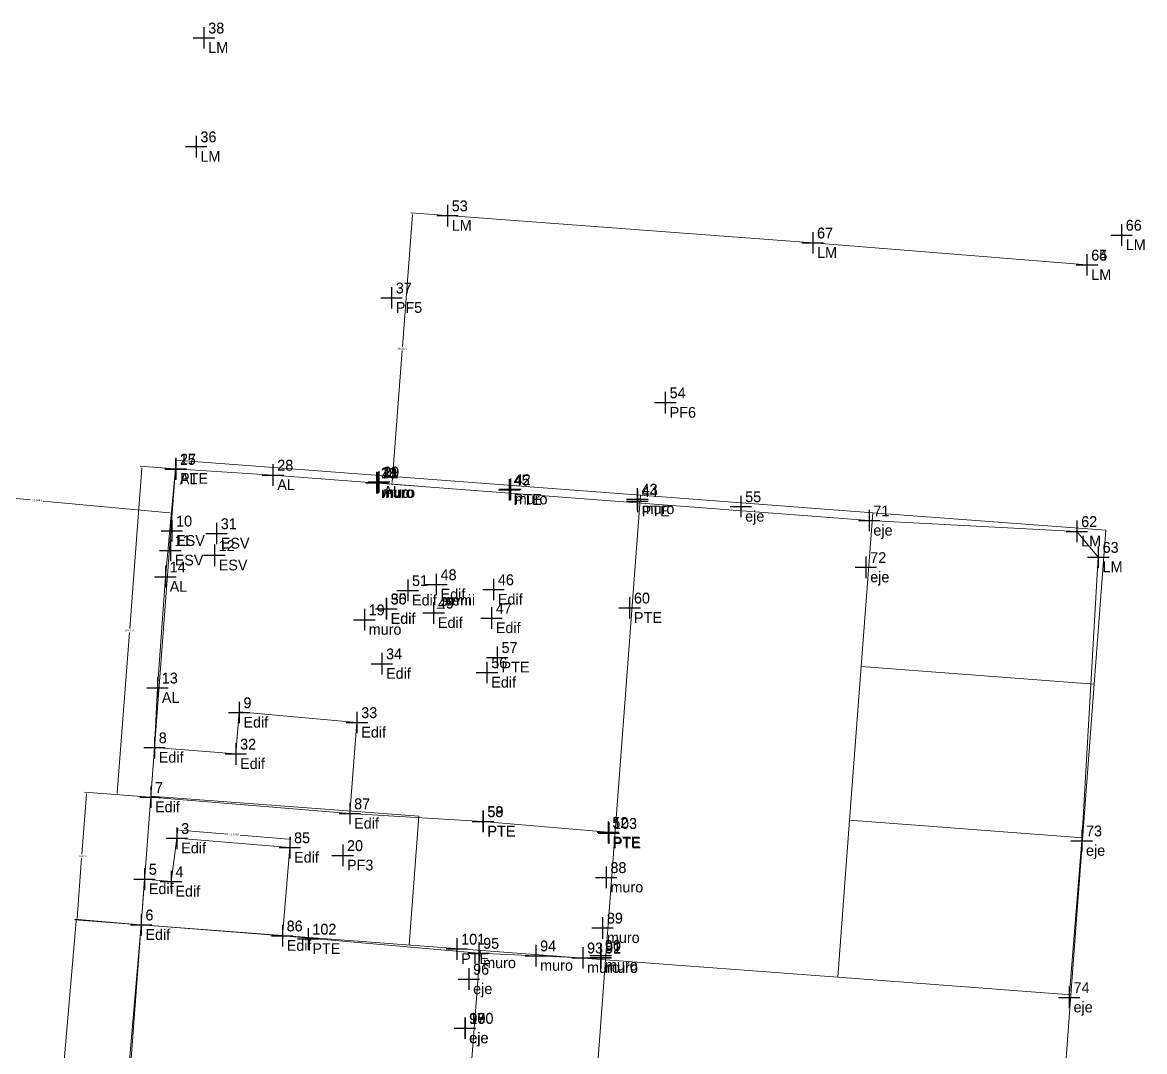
# Model space of a CAD drawing. Header units: metres. Extents: x 929 to 1239, y 917 to 1081.
# Drawn here: x 1004.7 to 1109.1, y 985.8 to 1081.4 of the extents above; entities that cross this region are included whole.
import ezdxf

# ---------------------------------------------------------------- set-up
doc = ezdxf.new("R2010")
doc.units = ezdxf.units.M
doc.layers.get('0').update_dxf_attribs({"linetype": 'CONTINUOUS'})
doc.layers.get('Defpoints').update_dxf_attribs({"linetype": 'CONTINUOUS'})
for name, color, linetype in [('AL', 7, 'CONTINUOUS'), ('Edif', 7, 'CONTINUOUS'), ('eje', 7, 'CONTINUOUS'), ('ESV', 7, 'CONTINUOUS'), ('Linea', 3, 'CONTINUOUS'), ('LM', 7, 'CONTINUOUS'), ('mtro', 7, 'CONTINUOUS'), ('muro', 7, 'CONTINUOUS'), ('Parcelas', 2, 'CONTINUOUS'), ('PF3', 7, 'CONTINUOUS'), ('PF5', 7, 'CONTINUOUS'), ('PF6', 7, 'CONTINUOUS'), ('Point_Codes', 7, 'CONTINUOUS'), ('Point_Names', 7, 'CONTINUOUS'), ('PTE', 7, 'CONTINUOUS')]:
    doc.layers.add(name, color=color, linetype=linetype)
doc.styles.add('MONOTEXT', font='txt')
doc.dimstyles.get("Standard").update_dxf_attribs({"dimtxt": 0.18, "dimasz": 0.18, "dimexe": 0.18, "dimexo": 0.0625, "dimgap": 0.09, "dimtad": 0, "dimtih": 1, "dimtoh": 1, "dimdec": 4, "dimzin": 0, "dimdsep": 46, "dimtxsty": 'Standard', "dimcen": 0.09, "dimadec": 0, "dimazin": 0, "dimtfac": 1, "dimtdec": 4, "dimtofl": 0, "dimtmove": 0, "dimatfit": 3, "dimfxl": 1, "dimtolj": 1, "dimtzin": 0, "dimarcsym": 0})

# ---------------------------------------------------------------- blocks, each defined once
blk = doc.blocks.new('CROSS', base_point=(100, 100))
at = {"color": 0}
for p, q in [((100, 200), (100, 0)), ((0, 100), (200, 100))]:
    blk.add_line(p, q, dxfattribs=at)
at = {"flags": 1}
for tag in ['NAME', 'FEATURE_CODE']:
    blk.add_attdef(tag, (0, 0), '', height=1, dxfattribs=at)
blk = doc.blocks.new('A$C94be1c88')
at = {"layer": 'Parcelas', "lineweight": 0}
for p, q in [((0, 86.6), (0, 43.3)), ((43.3, 86.6), (0, 86.6)), ((43.3, 43.3), (43.3, 86.6)), ((43.3, 86.6), (64.95, 86.6)), ((64.95, 86.6), (64.95, 72.27)), ((64.95, 86.6), (86.68, 86.6)), ((86.68, 86.6), (86.68, 72.27)), ((86.68, 72.27), (64.95, 72.27)), ((64.95, 72.27), (64.95, 57.94)), ((86.68, 72.27), (86.68, 43.3)), ((64.95, 57.94), (86.68, 57.94)), ((64.95, 43.3), (64.95, 57.94)), ((0, 55.3), (25, 55.3)), ((25, 43.3), (25, 55.3)), ((0, 43.3), (43.3, 43.3)), ((0, 43.3), (0, 30)), ((31.6, 30), (31.6, 43.3)), ((43.3, 43.3), (43.3, 0)), ((43.3, 43.3), (64.95, 43.3)), ((64.95, 43.3), (86.68, 43.3)), ((86.68, 43.3), (86.68, 31.3)), ((86.68, 31.3), (43.3, 31.3)), ((0, 30), (31.6, 30)), ((0, 30), (0, 0)), ((31.6, 30), (31.6, 0)), ((31.6, 0), (0, 0)), ((31.6, 0), (43.3, 0))]:
    blk.add_line(p, q, dxfattribs=at)
blk = doc.blocks.new('*D9')
at = {"layer": 'Defpoints', "color": 0, "lineweight": 0, "transparency": 16777216}
for p in [(1010.69, 1009.88), (1016.66, 1009.43), (1015.77, 997.58)]:
    blk.add_point(p, dxfattribs=at)
at = {"layer": 'Parcelas', "color": 0, "lineweight": 0, "transparency": 16777216}
for p, q in [((1016.6, 1009.44), (1010.52, 1009.9)), ((1010.68, 1009.7), (1010.26, 1004.14)), ((1009.82, 998.21), (1010.23, 1003.78)), ((1015.71, 997.59), (1009.62, 998.05))]:
    blk.add_line(p, q, dxfattribs=at)
for points in [[(1010.65, 1009.71), (1010.71, 1009.7), (1010.69, 1009.88)], [(1009.79, 998.21), (1009.85, 998.21), (1009.8, 998.03)]]:
    blk.add_solid(points, dxfattribs=at)
at = {"layer": 'Parcelas', "color": 0, "lineweight": 0, "transparency": 16777216, "insert": (1010.25, 1003.96), "char_height": 0.18, "attachment_point": 5, "style": 'MONOTEXT'}
blk.add_mtext('\\A1;11.8849', dxfattribs=at)
blk = doc.blocks.new('*D10')
at = {"layer": 'Defpoints', "color": 0, "lineweight": 0, "transparency": 16777216}
for p in [(1019.1, 1005.62), (1019.16, 1006.39), (1029.59, 1004.76)]:
    blk.add_point(p, dxfattribs=at)
at = {"layer": 'Linea', "color": 0, "lineweight": 0, "transparency": 16777216}
for p, q in [((1019.1, 1005.69), (1019.18, 1006.57)), ((1019.34, 1006.37), (1023.82, 1006)), ((1029.48, 1005.54), (1024.99, 1005.91)), ((1029.6, 1004.82), (1029.67, 1005.7))]:
    blk.add_line(p, q, dxfattribs=at)
for points in [[(1019.34, 1006.4), (1019.34, 1006.34), (1019.16, 1006.39)], [(1029.48, 1005.57), (1029.47, 1005.51), (1029.66, 1005.52)]]:
    blk.add_solid(points, dxfattribs=at)
at = {"layer": 'Linea', "color": 0, "lineweight": 0, "transparency": 16777216, "insert": (1024.41, 1005.95), "char_height": 0.18, "attachment_point": 5, "style": 'MONOTEXT'}
blk.add_mtext('\\A1;10.5295', dxfattribs=at)
blk = doc.blocks.new('*D11')
at = {"layer": 'Defpoints', "color": 0, "lineweight": 0, "transparency": 16777216}
for p in [(1015.85, 1040.2), (1018.96, 1039.96), (1016.66, 1009.43)]:
    blk.add_point(p, dxfattribs=at)
at = {"layer": 'Linea', "color": 0, "lineweight": 0, "transparency": 16777216}
for p, q in [((1018.9, 1039.97), (1015.67, 1040.21)), ((1015.83, 1040.02), (1014.71, 1025.11)), ((1013.56, 1009.85), (1014.68, 1024.75)), ((1016.6, 1009.44), (1013.37, 1009.68))]:
    blk.add_line(p, q, dxfattribs=at)
for points in [[(1015.8, 1040.02), (1015.86, 1040.02), (1015.85, 1040.2)], [(1013.53, 1009.85), (1013.59, 1009.85), (1013.55, 1009.67)]]:
    blk.add_solid(points, dxfattribs=at)
at = {"layer": 'Linea', "color": 0, "lineweight": 0, "transparency": 16777216, "insert": (1014.7, 1024.93), "char_height": 0.18, "attachment_point": 5, "style": 'MONOTEXT'}
blk.add_mtext('\\A1;30.6174', dxfattribs=at)
blk = doc.blocks.new('*D12')
at = {"layer": 'Defpoints', "color": 0, "lineweight": 0, "transparency": 16777216}
for p in [(1009.75, 998.1), (1015.77, 997.58), (1012.1, 954.88)]:
    blk.add_point(p, dxfattribs=at)
at = {"layer": 'Linea', "color": 0, "lineweight": 0, "transparency": 16777216}
for p, q in [((1009.74, 997.92), (1007.93, 976.93)), ((1015.71, 997.59), (1009.57, 998.12)), ((1006.1, 955.58), (1007.9, 976.57)), ((1012.04, 954.89), (1005.9, 955.42))]:
    blk.add_line(p, q, dxfattribs=at)
for points in [[(1009.71, 997.92), (1009.77, 997.92), (1009.75, 998.1)], [(1006.07, 955.58), (1006.13, 955.58), (1006.08, 955.4)]]:
    blk.add_solid(points, dxfattribs=at)
at = {"layer": 'Linea', "color": 0, "lineweight": 0, "transparency": 16777216, "insert": (1007.92, 976.75), "char_height": 0.18, "attachment_point": 5, "style": 'MONOTEXT'}
blk.add_mtext('\\A1;42.8564', dxfattribs=at)
blk = doc.blocks.new('*D13')
at = {"layer": 'Defpoints', "color": 0, "lineweight": 0, "transparency": 16777216}
for p in [(993.48, 1036.91), (1018.58, 1035.85), (1018.46, 1034.59)]:
    blk.add_point(p, dxfattribs=at)
at = {"layer": 'Linea', "color": 0, "lineweight": 0, "transparency": 16777216}
for p, q in [((993.48, 1036.98), (993.61, 1038.36)), ((993.77, 1038.17), (1005.5, 1037.07)), ((1018.4, 1035.87), (1006.67, 1036.96)), ((1018.47, 1034.65), (1018.6, 1036.03))]:
    blk.add_line(p, q, dxfattribs=at)
for points in [[(993.78, 1038.2), (993.77, 1038.14), (993.59, 1038.18)], [(1018.4, 1035.9), (1018.4, 1035.84), (1018.58, 1035.85)]]:
    blk.add_solid(points, dxfattribs=at)
at = {"layer": 'Linea', "color": 0, "lineweight": 0, "transparency": 16777216, "insert": (1006.09, 1037.02), "char_height": 0.18, "attachment_point": 5, "style": 'MONOTEXT'}
blk.add_mtext('\\A1;25.0941', dxfattribs=at)
blk = doc.blocks.new('*D14')
at = {"layer": 'Defpoints', "color": 0, "lineweight": 0, "transparency": 16777216}
for p in [(1044.25, 1063.48), (1039.08, 1038.54), (1042.32, 1038.29)]:
    blk.add_point(p, dxfattribs=at)
at = {"layer": 'Linea', "color": 0, "lineweight": 0, "transparency": 16777216}
for p, q in [((1040.99, 1063.55), (1040.06, 1051.31)), ((1044.19, 1063.49), (1040.83, 1063.74)), ((1039.1, 1038.72), (1040.03, 1050.95)), ((1042.26, 1038.29), (1038.9, 1038.55))]:
    blk.add_line(p, q, dxfattribs=at)
for points in [[(1040.96, 1063.55), (1041.02, 1063.55), (1041.01, 1063.73)], [(1039.07, 1038.72), (1039.13, 1038.71), (1039.08, 1038.54)]]:
    blk.add_solid(points, dxfattribs=at)
at = {"layer": 'Linea', "color": 0, "lineweight": 0, "transparency": 16777216, "insert": (1040.05, 1051.13), "char_height": 0.18, "attachment_point": 5, "style": 'MONOTEXT'}
blk.add_mtext('\\A1;25.2672', dxfattribs=at)

msp = doc.modelspace()

# ---------------------------------------------------------------- linework, layer by layer
at = {"layer": 'Linea', "lineweight": 0}
for p, q in [((1078.2079, 1060.96005), (1044.2495, 1063.48337)), ((1103.6998, 1058.90726), (1078.2079, 1060.96005)), ((1018.96388, 1039.96456), (1018.02832, 1029.92614)), ((1028.02915, 1039.3818), (1018.96388, 1039.96456)), ((1083.44779, 1035.14756), (1028.02915, 1039.3818)), ((1102.76544, 1034.1416), (1083.44779, 1035.14756)), ((1104.75605, 1031.74673), (1102.76544, 1034.1416)), ((1103.21257, 1005.39639), (1104.75605, 1031.74673)), ((1018.02832, 1029.92614), (1017.29383, 1019.60655)), ((1017.29383, 1019.60655), (1017.01405, 1014.0519)), ((1024.57657, 1013.46004), (1024.88239, 1017.3677)), ((1024.88239, 1017.3677), (1035.83511, 1016.38819)), ((1035.83511, 1016.38819), (1035.17481, 1007.91983)), ((1016.66379, 1009.44541), (1017.02425, 1014.05111)), ((1017.01405, 1014.0519), (1024.57657, 1013.46004)), ((1035.17481, 1007.91983), (1016.66379, 1009.44541)), ((1035.17481, 1007.91983), (1047.553, 1007.1781)), ((1047.553, 1007.1781), (1059.17858, 1006.17639)), ((1018.55748, 1001.60708), (1019.09852, 1005.62438)), ((1019.09852, 1005.62438), (1029.59255, 1004.7598)), ((1029.59255, 1004.7598), (1028.90184, 996.56547)), ((1102.05278, 990.83914), (1103.21257, 1005.39639)), ((1015.77096, 997.58237), (1016.1003, 1001.83505)), ((1016.1003, 1001.83505), (1018.55748, 1001.60708)), ((1012.10029, 954.88346), (1015.77096, 997.58237)), ((1015.77096, 997.58237), (1028.90184, 996.56547)), ((1028.90184, 996.56547), (1047.17082, 994.95582)), ((1047.17082, 994.95582), (1052.46536, 994.71257)), ((1052.46536, 994.71257), (1056.82726, 994.51985)), ((1056.82726, 994.51985), (1058.48991, 994.51985))]:
    msp.add_line(p, q, dxfattribs=at)

# ---------------------------------------------------------------- block references
at = {"layer": 'AL'}
ref = msp.add_blockref('CROSS', (1018.96388, 1039.92296), dxfattribs=dict(at, xscale=0.01, yscale=0.01, zscale=0.01))
ref.add_attrib('NAME', '15', (1019.36388, 1040.32296), dxfattribs={"layer": '0', "height": 1})
ref.add_attrib('FEATURE_CODE', 'AL', (1019.36388, 1038.52296), dxfattribs={"layer": '0', "height": 1})
ref = msp.add_blockref('CROSS', (1028.02915, 1039.3818), dxfattribs=dict(at, xscale=0.01, yscale=0.01, zscale=0.01))
ref.add_attrib('NAME', '28', (1028.42915, 1039.7818), dxfattribs={"layer": '0', "height": 1})
ref.add_attrib('FEATURE_CODE', 'AL', (1028.42915, 1037.9818), dxfattribs={"layer": '0', "height": 1})
ref = msp.add_blockref('CROSS', (1037.87996, 1038.74432), dxfattribs=dict(at, xscale=0.01, yscale=0.01, zscale=0.01))
ref.add_attrib('NAME', '29', (1038.27995, 1039.14432), dxfattribs={"layer": '0', "height": 1})
ref.add_attrib('FEATURE_CODE', 'AL', (1038.27995, 1037.34432), dxfattribs={"layer": '0', "height": 1})
ref = msp.add_blockref('CROSS', (1018.02832, 1029.92614), dxfattribs=dict(at, xscale=0.01, yscale=0.01, zscale=0.01))
ref.add_attrib('NAME', '14', (1018.42831, 1030.32614), dxfattribs={"layer": '0', "height": 1})
ref.add_attrib('FEATURE_CODE', 'AL', (1018.42831, 1028.52614), dxfattribs={"layer": '0', "height": 1})
ref = msp.add_blockref('CROSS', (1017.29383, 1019.60655), dxfattribs=dict(at, xscale=0.01, yscale=0.01, zscale=0.01))
ref.add_attrib('NAME', '13', (1017.69383, 1020.00655), dxfattribs={"layer": '0', "height": 1})
ref.add_attrib('FEATURE_CODE', 'AL', (1017.69383, 1018.20655), dxfattribs={"layer": '0', "height": 1})
at = {"layer": 'Edif'}
ref = msp.add_blockref('CROSS', (1040.55158, 1028.65808), dxfattribs=dict(at, xscale=0.01, yscale=0.01, zscale=0.01))
ref.add_attrib('NAME', '51', (1040.95158, 1029.05808), dxfattribs={"layer": '0', "height": 1})
ref.add_attrib('FEATURE_CODE', 'Edif semi', (1040.95158, 1027.25808), dxfattribs={"layer": '0', "height": 1})
ref = msp.add_blockref('CROSS', (1043.20852, 1029.2068), dxfattribs=dict(at, xscale=0.01, yscale=0.01, zscale=0.01))
ref.add_attrib('NAME', '48', (1043.60852, 1029.6068), dxfattribs={"layer": '0', "height": 1})
ref.add_attrib('FEATURE_CODE', 'Edif', (1043.60852, 1027.8068), dxfattribs={"layer": '0', "height": 1})
ref = msp.add_blockref('CROSS', (1048.53697, 1028.73625), dxfattribs=dict(at, xscale=0.01, yscale=0.01, zscale=0.01))
ref.add_attrib('NAME', '46', (1048.93697, 1029.13625), dxfattribs={"layer": '0', "height": 1})
ref.add_attrib('FEATURE_CODE', 'Edif', (1048.93697, 1027.33625), dxfattribs={"layer": '0', "height": 1})
ref = msp.add_blockref('CROSS', (1038.56246, 1026.95617), dxfattribs=dict(at, xscale=0.01, yscale=0.01, zscale=0.01))
ref.add_attrib('NAME', '35', (1038.96246, 1027.35617), dxfattribs={"layer": '0', "height": 1})
ref.add_attrib('FEATURE_CODE', 'Edif', (1038.96246, 1025.55617), dxfattribs={"layer": '0', "height": 1})
ref = msp.add_blockref('CROSS', (1038.57622, 1026.94468), dxfattribs=dict(at, xscale=0.01, yscale=0.01, zscale=0.01))
ref.add_attrib('NAME', '50', (1038.97622, 1027.34468), dxfattribs={"layer": '0', "height": 1})
ref.add_attrib('FEATURE_CODE', 'Edif', (1038.97622, 1025.54468), dxfattribs={"layer": '0', "height": 1})
ref = msp.add_blockref('CROSS', (1042.96051, 1026.56238), dxfattribs=dict(at, xscale=0.01, yscale=0.01, zscale=0.01))
ref.add_attrib('NAME', '49', (1043.36051, 1026.96238), dxfattribs={"layer": '0', "height": 1})
ref.add_attrib('FEATURE_CODE', 'Edif', (1043.36051, 1025.16238), dxfattribs={"layer": '0', "height": 1})
ref = msp.add_blockref('CROSS', (1048.34759, 1026.08701), dxfattribs=dict(at, xscale=0.01, yscale=0.01, zscale=0.01))
ref.add_attrib('NAME', '47', (1048.74759, 1026.48701), dxfattribs={"layer": '0', "height": 1})
ref.add_attrib('FEATURE_CODE', 'Edif', (1048.74759, 1024.68701), dxfattribs={"layer": '0', "height": 1})
ref = msp.add_blockref('CROSS', (1038.14227, 1021.84561), dxfattribs=dict(at, xscale=0.01, yscale=0.01, zscale=0.01))
ref.add_attrib('NAME', '34', (1038.54227, 1022.24561), dxfattribs={"layer": '0', "height": 1})
ref.add_attrib('FEATURE_CODE', 'Edif', (1038.54227, 1020.44561), dxfattribs={"layer": '0', "height": 1})
ref = msp.add_blockref('CROSS', (1047.92236, 1021.02758), dxfattribs=dict(at, xscale=0.01, yscale=0.01, zscale=0.01))
ref.add_attrib('NAME', '56', (1048.32236, 1021.42758), dxfattribs={"layer": '0', "height": 1})
ref.add_attrib('FEATURE_CODE', 'Edif', (1048.32236, 1019.62758), dxfattribs={"layer": '0', "height": 1})
ref = msp.add_blockref('CROSS', (1024.88239, 1017.30797), dxfattribs=dict(at, xscale=0.01, yscale=0.01, zscale=0.01))
ref.add_attrib('NAME', '9', (1025.28239, 1017.70797), dxfattribs={"layer": '0', "height": 1})
ref.add_attrib('FEATURE_CODE', 'Edif', (1025.28239, 1015.90797), dxfattribs={"layer": '0', "height": 1})
ref = msp.add_blockref('CROSS', (1035.83511, 1016.38819), dxfattribs=dict(at, xscale=0.01, yscale=0.01, zscale=0.01))
ref.add_attrib('NAME', '33', (1036.23511, 1016.78819), dxfattribs={"layer": '0', "height": 1})
ref.add_attrib('FEATURE_CODE', 'Edif', (1036.23511, 1014.98819), dxfattribs={"layer": '0', "height": 1})
ref = msp.add_blockref('CROSS', (1017.01405, 1014.0519), dxfattribs=dict(at, xscale=0.01, yscale=0.01, zscale=0.01))
ref.add_attrib('NAME', '8', (1017.41405, 1014.4519), dxfattribs={"layer": '0', "height": 1})
ref.add_attrib('FEATURE_CODE', 'Edif', (1017.41405, 1012.6519), dxfattribs={"layer": '0', "height": 1})
ref = msp.add_blockref('CROSS', (1024.57657, 1013.46004), dxfattribs=dict(at, xscale=0.01, yscale=0.01, zscale=0.01))
ref.add_attrib('NAME', '32', (1024.97657, 1013.86004), dxfattribs={"layer": '0', "height": 1})
ref.add_attrib('FEATURE_CODE', 'Edif', (1024.97657, 1012.06004), dxfattribs={"layer": '0', "height": 1})
ref = msp.add_blockref('CROSS', (1016.66379, 1009.44541), dxfattribs=dict(at, xscale=0.01, yscale=0.01, zscale=0.01))
ref.add_attrib('NAME', '7', (1017.06379, 1009.84541), dxfattribs={"layer": '0', "height": 1})
ref.add_attrib('FEATURE_CODE', 'Edif', (1017.06379, 1008.04541), dxfattribs={"layer": '0', "height": 1})
ref = msp.add_blockref('CROSS', (1035.17481, 1007.91983), dxfattribs=dict(at, xscale=0.01, yscale=0.01, zscale=0.01))
ref.add_attrib('NAME', '87', (1035.5748, 1008.31983), dxfattribs={"layer": '0', "height": 1})
ref.add_attrib('FEATURE_CODE', 'Edif', (1035.5748, 1006.51983), dxfattribs={"layer": '0', "height": 1})
ref = msp.add_blockref('CROSS', (1019.09852, 1005.62438), dxfattribs=dict(at, xscale=0.01, yscale=0.01, zscale=0.01))
ref.add_attrib('NAME', '3', (1019.49852, 1006.02438), dxfattribs={"layer": '0', "height": 1})
ref.add_attrib('FEATURE_CODE', 'Edif', (1019.49852, 1004.22438), dxfattribs={"layer": '0', "height": 1})
ref = msp.add_blockref('CROSS', (1029.59255, 1004.7598), dxfattribs=dict(at, xscale=0.01, yscale=0.01, zscale=0.01))
ref.add_attrib('NAME', '85', (1029.99255, 1005.1598), dxfattribs={"layer": '0', "height": 1})
ref.add_attrib('FEATURE_CODE', 'Edif', (1029.99255, 1003.3598), dxfattribs={"layer": '0', "height": 1})
ref = msp.add_blockref('CROSS', (1016.09105, 1001.83505), dxfattribs=dict(at, xscale=0.01, yscale=0.01, zscale=0.01))
ref.add_attrib('NAME', '5', (1016.49105, 1002.23505), dxfattribs={"layer": '0', "height": 1})
ref.add_attrib('FEATURE_CODE', 'Edif', (1016.49105, 1000.43505), dxfattribs={"layer": '0', "height": 1})
ref = msp.add_blockref('CROSS', (1018.55748, 1001.60708), dxfattribs=dict(at, xscale=0.01, yscale=0.01, zscale=0.01))
ref.add_attrib('NAME', '4', (1018.95748, 1002.00707), dxfattribs={"layer": '0', "height": 1})
ref.add_attrib('FEATURE_CODE', 'Edif', (1018.95748, 1000.20708), dxfattribs={"layer": '0', "height": 1})
ref = msp.add_blockref('CROSS', (1015.77096, 997.58237), dxfattribs=dict(at, xscale=0.01, yscale=0.01, zscale=0.01))
ref.add_attrib('NAME', '6', (1016.17096, 997.98237), dxfattribs={"layer": '0', "height": 1})
ref.add_attrib('FEATURE_CODE', 'Edif', (1016.17096, 996.18237), dxfattribs={"layer": '0', "height": 1})
ref = msp.add_blockref('CROSS', (1028.90184, 996.56547), dxfattribs=dict(at, xscale=0.01, yscale=0.01, zscale=0.01))
ref.add_attrib('NAME', '86', (1029.30184, 996.96546), dxfattribs={"layer": '0', "height": 1})
ref.add_attrib('FEATURE_CODE', 'Edif', (1029.30184, 995.16547), dxfattribs={"layer": '0', "height": 1})
at = {"layer": 'eje'}
ref = msp.add_blockref('CROSS', (1071.5271, 1036.44846), dxfattribs=dict(at, xscale=0.01, yscale=0.01, zscale=0.01))
ref.add_attrib('NAME', '55', (1071.9271, 1036.84846), dxfattribs={"layer": '0', "height": 1})
ref.add_attrib('FEATURE_CODE', 'eje', (1071.9271, 1035.04846), dxfattribs={"layer": '0', "height": 1})
ref = msp.add_blockref('CROSS', (1083.44779, 1035.14756), dxfattribs=dict(at, xscale=0.01, yscale=0.01, zscale=0.01))
ref.add_attrib('NAME', '71', (1083.84779, 1035.54756), dxfattribs={"layer": '0', "height": 1})
ref.add_attrib('FEATURE_CODE', 'eje', (1083.84779, 1033.74755), dxfattribs={"layer": '0', "height": 1})
ref = msp.add_blockref('CROSS', (1083.15045, 1030.80634), dxfattribs=dict(at, xscale=0.01, yscale=0.01, zscale=0.01))
ref.add_attrib('NAME', '72', (1083.55045, 1031.20634), dxfattribs={"layer": '0', "height": 1})
ref.add_attrib('FEATURE_CODE', 'eje', (1083.55045, 1029.40634), dxfattribs={"layer": '0', "height": 1})
ref = msp.add_blockref('CROSS', (1103.21257, 1005.39639), dxfattribs=dict(at, xscale=0.01, yscale=0.01, zscale=0.01))
ref.add_attrib('NAME', '73', (1103.61257, 1005.79639), dxfattribs={"layer": '0', "height": 1})
ref.add_attrib('FEATURE_CODE', 'eje', (1103.61257, 1003.99639), dxfattribs={"layer": '0', "height": 1})
ref = msp.add_blockref('CROSS', (1046.23718, 992.54009), dxfattribs=dict(at, xscale=0.01, yscale=0.01, zscale=0.01))
ref.add_attrib('NAME', '96', (1046.63718, 992.94009), dxfattribs={"layer": '0', "height": 1})
ref.add_attrib('FEATURE_CODE', 'eje', (1046.63718, 991.14009), dxfattribs={"layer": '0', "height": 1})
ref = msp.add_blockref('CROSS', (1102.05278, 990.83914), dxfattribs=dict(at, xscale=0.01, yscale=0.01, zscale=0.01))
ref.add_attrib('NAME', '74', (1102.45277, 991.23914), dxfattribs={"layer": '0', "height": 1})
ref.add_attrib('FEATURE_CODE', 'eje', (1102.45277, 989.43914), dxfattribs={"layer": '0', "height": 1})
ref = msp.add_blockref('CROSS', (1045.85916, 987.98215), dxfattribs=dict(at, xscale=0.01, yscale=0.01, zscale=0.01))
ref.add_attrib('NAME', '97', (1046.25916, 988.38215), dxfattribs={"layer": '0', "height": 1})
ref.add_attrib('FEATURE_CODE', 'eje', (1046.25916, 986.58215), dxfattribs={"layer": '0', "height": 1})
ref = msp.add_blockref('CROSS', (1045.89306, 987.98043), dxfattribs=dict(at, xscale=0.01, yscale=0.01, zscale=0.01))
ref.add_attrib('NAME', '99', (1046.29306, 988.38043), dxfattribs={"layer": '0', "height": 1})
ref.add_attrib('FEATURE_CODE', 'eje', (1046.29306, 986.58043), dxfattribs={"layer": '0', "height": 1})
ref = msp.add_blockref('CROSS', (1045.89317, 987.98027), dxfattribs=dict(at, xscale=0.01, yscale=0.01, zscale=0.01))
ref.add_attrib('NAME', '98', (1046.29317, 988.38027), dxfattribs={"layer": '0', "height": 1})
ref.add_attrib('FEATURE_CODE', 'eje', (1046.29317, 986.58027), dxfattribs={"layer": '0', "height": 1})
ref = msp.add_blockref('CROSS', (1045.89336, 987.98003), dxfattribs=dict(at, xscale=0.01, yscale=0.01, zscale=0.01))
ref.add_attrib('NAME', '100', (1046.29336, 988.38003), dxfattribs={"layer": '0', "height": 1})
ref.add_attrib('FEATURE_CODE', 'eje', (1046.29336, 986.58003), dxfattribs={"layer": '0', "height": 1})
at = {"layer": 'ESV'}
ref = msp.add_blockref('CROSS', (1018.622, 1034.19467), dxfattribs=dict(at, xscale=0.01, yscale=0.01, zscale=0.01))
ref.add_attrib('NAME', '10', (1019.022, 1034.59467), dxfattribs={"layer": '0', "height": 1})
ref.add_attrib('FEATURE_CODE', 'ESV', (1019.022, 1032.79467), dxfattribs={"layer": '0', "height": 1})
ref = msp.add_blockref('CROSS', (1022.77428, 1033.94592), dxfattribs=dict(at, xscale=0.01, yscale=0.01, zscale=0.01))
ref.add_attrib('NAME', '31', (1023.17428, 1034.34593), dxfattribs={"layer": '0', "height": 1})
ref.add_attrib('FEATURE_CODE', 'ESV', (1023.17428, 1032.54592), dxfattribs={"layer": '0', "height": 1})
ref = msp.add_blockref('CROSS', (1018.49175, 1032.37339), dxfattribs=dict(at, xscale=0.01, yscale=0.01, zscale=0.01))
ref.add_attrib('NAME', '11', (1018.89175, 1032.77339), dxfattribs={"layer": '0', "height": 1})
ref.add_attrib('FEATURE_CODE', 'ESV', (1018.89175, 1030.97339), dxfattribs={"layer": '0', "height": 1})
ref = msp.add_blockref('CROSS', (1022.5838, 1031.91724), dxfattribs=dict(at, xscale=0.01, yscale=0.01, zscale=0.01))
ref.add_attrib('NAME', '12', (1022.9838, 1032.31724), dxfattribs={"layer": '0', "height": 1})
ref.add_attrib('FEATURE_CODE', 'ESV', (1022.9838, 1030.51724), dxfattribs={"layer": '0', "height": 1})
at = {"layer": 'LM'}
ref = msp.add_blockref('CROSS', (1021.61218, 1080.00687), dxfattribs=dict(at, xscale=0.01, yscale=0.01, zscale=0.01))
ref.add_attrib('NAME', '38', (1022.01218, 1080.40687), dxfattribs={"layer": '0', "height": 1})
ref.add_attrib('FEATURE_CODE', 'LM', (1022.01218, 1078.60687), dxfattribs={"layer": '0', "height": 1})
ref = msp.add_blockref('CROSS', (1020.88765, 1069.89536), dxfattribs=dict(at, xscale=0.01, yscale=0.01, zscale=0.01))
ref.add_attrib('NAME', '36', (1021.28765, 1070.29536), dxfattribs={"layer": '0', "height": 1})
ref.add_attrib('FEATURE_CODE', 'LM', (1021.28765, 1068.49536), dxfattribs={"layer": '0', "height": 1})
ref = msp.add_blockref('CROSS', (1044.2495, 1063.48337), dxfattribs=dict(at, xscale=0.01, yscale=0.01, zscale=0.01))
ref.add_attrib('NAME', '53', (1044.64951, 1063.88337), dxfattribs={"layer": '0', "height": 1})
ref.add_attrib('FEATURE_CODE', 'LM', (1044.64951, 1062.08337), dxfattribs={"layer": '0', "height": 1})
ref = msp.add_blockref('CROSS', (1106.90769, 1061.6833), dxfattribs=dict(at, xscale=0.01, yscale=0.01, zscale=0.01))
ref.add_attrib('NAME', '66', (1107.30769, 1062.0833), dxfattribs={"layer": '0', "height": 1})
ref.add_attrib('FEATURE_CODE', 'LM', (1107.30769, 1060.2833), dxfattribs={"layer": '0', "height": 1})
ref = msp.add_blockref('CROSS', (1078.2079, 1060.96005), dxfattribs=dict(at, xscale=0.01, yscale=0.01, zscale=0.01))
ref.add_attrib('NAME', '67', (1078.6079, 1061.36005), dxfattribs={"layer": '0', "height": 1})
ref.add_attrib('FEATURE_CODE', 'LM', (1078.6079, 1059.56005), dxfattribs={"layer": '0', "height": 1})
ref = msp.add_blockref('CROSS', (1103.6998, 1058.90726), dxfattribs=dict(at, xscale=0.01, yscale=0.01, zscale=0.01))
ref.add_attrib('NAME', '65', (1104.0998, 1059.30726), dxfattribs={"layer": '0', "height": 1})
ref.add_attrib('FEATURE_CODE', 'LM', (1104.0998, 1057.50726), dxfattribs={"layer": '0', "height": 1})
ref = msp.add_blockref('CROSS', (1103.6999, 1058.90723), dxfattribs=dict(at, xscale=0.01, yscale=0.01, zscale=0.01))
ref.add_attrib('NAME', '64', (1104.0999, 1059.30723), dxfattribs={"layer": '0', "height": 1})
ref.add_attrib('FEATURE_CODE', 'LM', (1104.0999, 1057.50723), dxfattribs={"layer": '0', "height": 1})
ref = msp.add_blockref('CROSS', (1102.76544, 1034.1416), dxfattribs=dict(at, xscale=0.01, yscale=0.01, zscale=0.01))
ref.add_attrib('NAME', '62', (1103.16545, 1034.5416), dxfattribs={"layer": '0', "height": 1})
ref.add_attrib('FEATURE_CODE', 'LM', (1103.16545, 1032.7416), dxfattribs={"layer": '0', "height": 1})
ref = msp.add_blockref('CROSS', (1104.75605, 1031.74673), dxfattribs=dict(at, xscale=0.01, yscale=0.01, zscale=0.01))
ref.add_attrib('NAME', '63', (1105.15605, 1032.14674), dxfattribs={"layer": '0', "height": 1})
ref.add_attrib('FEATURE_CODE', 'LM', (1105.15605, 1030.34674), dxfattribs={"layer": '0', "height": 1})
at = {"layer": 'mtro'}
ref = msp.add_blockref('CROSS', (1037.666, 1038.66374), dxfattribs=dict(at, xscale=0.01, yscale=0.01, zscale=0.01))
ref.add_attrib('NAME', '30', (1038.066, 1039.06374), dxfattribs={"layer": '0', "height": 1})
ref.add_attrib('FEATURE_CODE', 'mtro', (1038.066, 1037.26374), dxfattribs={"layer": '0', "height": 1})
at = {"layer": 'muro'}
ref = msp.add_blockref('CROSS', (1037.66485, 1038.65959), dxfattribs=dict(at, xscale=0.01, yscale=0.01, zscale=0.01))
ref.add_attrib('NAME', '18', (1038.06485, 1039.05959), dxfattribs={"layer": '0', "height": 1})
ref.add_attrib('FEATURE_CODE', 'muro', (1038.06485, 1037.25959), dxfattribs={"layer": '0', "height": 1})
ref = msp.add_blockref('CROSS', (1037.78415, 1038.66019), dxfattribs=dict(at, xscale=0.01, yscale=0.01, zscale=0.01))
ref.add_attrib('NAME', '41', (1038.18415, 1039.06019), dxfattribs={"layer": '0', "height": 1})
ref.add_attrib('FEATURE_CODE', 'muro', (1038.18415, 1037.26019), dxfattribs={"layer": '0', "height": 1})
ref = msp.add_blockref('CROSS', (1050.10293, 1038.05135), dxfattribs=dict(at, xscale=0.01, yscale=0.01, zscale=0.01))
ref.add_attrib('NAME', '42', (1050.50293, 1038.45135), dxfattribs={"layer": '0', "height": 1})
ref.add_attrib('FEATURE_CODE', 'muro', (1050.50293, 1036.65135), dxfattribs={"layer": '0', "height": 1})
ref = msp.add_blockref('CROSS', (1061.90014, 1037.14792), dxfattribs=dict(at, xscale=0.01, yscale=0.01, zscale=0.01))
ref.add_attrib('NAME', '43', (1062.30014, 1037.54792), dxfattribs={"layer": '0', "height": 1})
ref.add_attrib('FEATURE_CODE', 'muro', (1062.30014, 1035.74792), dxfattribs={"layer": '0', "height": 1})
ref = msp.add_blockref('CROSS', (1036.52669, 1025.93758), dxfattribs=dict(at, xscale=0.01, yscale=0.01, zscale=0.01))
ref.add_attrib('NAME', '19', (1036.92669, 1026.33758), dxfattribs={"layer": '0', "height": 1})
ref.add_attrib('FEATURE_CODE', 'muro', (1036.92669, 1024.53758), dxfattribs={"layer": '0', "height": 1})
ref = msp.add_blockref('CROSS', (1059.00269, 1001.99047), dxfattribs=dict(at, xscale=0.01, yscale=0.01, zscale=0.01))
ref.add_attrib('NAME', '88', (1059.40269, 1002.39047), dxfattribs={"layer": '0', "height": 1})
ref.add_attrib('FEATURE_CODE', 'muro', (1059.40269, 1000.59047), dxfattribs={"layer": '0', "height": 1})
ref = msp.add_blockref('CROSS', (1058.67018, 997.29447), dxfattribs=dict(at, xscale=0.01, yscale=0.01, zscale=0.01))
ref.add_attrib('NAME', '89', (1059.07018, 997.69447), dxfattribs={"layer": '0', "height": 1})
ref.add_attrib('FEATURE_CODE', 'muro', (1059.07018, 995.89447), dxfattribs={"layer": '0', "height": 1})
ref = msp.add_blockref('CROSS', (1047.17082, 994.95582), dxfattribs=dict(at, xscale=0.01, yscale=0.01, zscale=0.01))
ref.add_attrib('NAME', '95', (1047.57082, 995.35582), dxfattribs={"layer": '0', "height": 1})
ref.add_attrib('FEATURE_CODE', 'muro', (1047.57082, 993.55582), dxfattribs={"layer": '0', "height": 1})
ref = msp.add_blockref('CROSS', (1052.46536, 994.71257), dxfattribs=dict(at, xscale=0.01, yscale=0.01, zscale=0.01))
ref.add_attrib('NAME', '94', (1052.86536, 995.11257), dxfattribs={"layer": '0', "height": 1})
ref.add_attrib('FEATURE_CODE', 'muro', (1052.86536, 993.31257), dxfattribs={"layer": '0', "height": 1})
ref = msp.add_blockref('CROSS', (1056.82726, 994.51985), dxfattribs=dict(at, xscale=0.01, yscale=0.01, zscale=0.01))
ref.add_attrib('NAME', '93', (1057.22726, 994.91985), dxfattribs={"layer": '0', "height": 1})
ref.add_attrib('FEATURE_CODE', 'muro', (1057.22726, 993.11985), dxfattribs={"layer": '0', "height": 1})
ref = msp.add_blockref('CROSS', (1058.48991, 994.74492), dxfattribs=dict(at, xscale=0.01, yscale=0.01, zscale=0.01))
ref.add_attrib('NAME', '90', (1058.88991, 995.14492), dxfattribs={"layer": '0', "height": 1})
ref.add_attrib('FEATURE_CODE', 'muro', (1058.88991, 993.34492), dxfattribs={"layer": '0', "height": 1})
ref = msp.add_blockref('CROSS', (1058.50746, 994.5371), dxfattribs=dict(at, xscale=0.01, yscale=0.01, zscale=0.01))
ref.add_attrib('NAME', '92', (1058.90746, 994.9371), dxfattribs={"layer": '0', "height": 1})
ref.add_attrib('FEATURE_CODE', 'muro', (1058.90746, 993.1371), dxfattribs={"layer": '0', "height": 1})
ref = msp.add_blockref('CROSS', (1058.51433, 994.50915), dxfattribs=dict(at, xscale=0.01, yscale=0.01, zscale=0.01))
ref.add_attrib('NAME', '91', (1058.91433, 994.90915), dxfattribs={"layer": '0', "height": 1})
ref.add_attrib('FEATURE_CODE', 'muro', (1058.91433, 993.10915), dxfattribs={"layer": '0', "height": 1})
at = {"layer": 'Parcelas', "lineweight": 0, "rotation": 355.6916769288867}
msp.add_blockref('A$C94be1c88', (1012.51811, 954.40472), dxfattribs=at)
at = {"layer": 'PF3'}
ref = msp.add_blockref('CROSS', (1034.51224, 1004.03364), dxfattribs=dict(at, xscale=0.01, yscale=0.01, zscale=0.01))
ref.add_attrib('NAME', '20', (1034.91224, 1004.43364), dxfattribs={"layer": '0', "height": 1})
ref.add_attrib('FEATURE_CODE', 'PF3', (1034.91224, 1002.63364), dxfattribs={"layer": '0', "height": 1})
at = {"layer": 'PF5'}
ref = msp.add_blockref('CROSS', (1039.04764, 1055.84821), dxfattribs=dict(at, xscale=0.01, yscale=0.01, zscale=0.01))
ref.add_attrib('NAME', '37', (1039.44764, 1056.24821), dxfattribs={"layer": '0', "height": 1})
ref.add_attrib('FEATURE_CODE', 'PF5', (1039.44764, 1054.44821), dxfattribs={"layer": '0', "height": 1})
at = {"layer": 'PF6'}
ref = msp.add_blockref('CROSS', (1064.50318, 1046.10574), dxfattribs=dict(at, xscale=0.01, yscale=0.01, zscale=0.01))
ref.add_attrib('NAME', '54', (1064.90318, 1046.50574), dxfattribs={"layer": '0', "height": 1})
ref.add_attrib('FEATURE_CODE', 'PF6', (1064.90318, 1044.70574), dxfattribs={"layer": '0', "height": 1})
at = {"layer": 'PTE'}
ref = msp.add_blockref('CROSS', (1018.9891, 1039.96456), dxfattribs=dict(at, xscale=0.01, yscale=0.01, zscale=0.01))
ref.add_attrib('NAME', '27', (1019.38909, 1040.36457), dxfattribs={"layer": '0', "height": 1})
ref.add_attrib('FEATURE_CODE', 'PTE', (1019.38909, 1038.56456), dxfattribs={"layer": '0', "height": 1})
ref = msp.add_blockref('CROSS', (1050.00154, 1038.00417), dxfattribs=dict(at, xscale=0.01, yscale=0.01, zscale=0.01))
ref.add_attrib('NAME', '45', (1050.40154, 1038.40417), dxfattribs={"layer": '0', "height": 1})
ref.add_attrib('FEATURE_CODE', 'PTE', (1050.40154, 1036.60417), dxfattribs={"layer": '0', "height": 1})
ref = msp.add_blockref('CROSS', (1061.90879, 1036.937), dxfattribs=dict(at, xscale=0.01, yscale=0.01, zscale=0.01))
ref.add_attrib('NAME', '44', (1062.30879, 1037.337), dxfattribs={"layer": '0', "height": 1})
ref.add_attrib('FEATURE_CODE', 'PTE', (1062.30879, 1035.537), dxfattribs={"layer": '0', "height": 1})
ref = msp.add_blockref('CROSS', (1061.18834, 1027.03682), dxfattribs=dict(at, xscale=0.01, yscale=0.01, zscale=0.01))
ref.add_attrib('NAME', '60', (1061.58833, 1027.43682), dxfattribs={"layer": '0', "height": 1})
ref.add_attrib('FEATURE_CODE', 'PTE', (1061.58833, 1025.63683), dxfattribs={"layer": '0', "height": 1})
ref = msp.add_blockref('CROSS', (1048.87786, 1022.43626), dxfattribs=dict(at, xscale=0.01, yscale=0.01, zscale=0.01))
ref.add_attrib('NAME', '57', (1049.27787, 1022.83626), dxfattribs={"layer": '0', "height": 1})
ref.add_attrib('FEATURE_CODE', 'PTE', (1049.27787, 1021.03626), dxfattribs={"layer": '0', "height": 1})
ref = msp.add_blockref('CROSS', (1047.553, 1007.1934), dxfattribs=dict(at, xscale=0.01, yscale=0.01, zscale=0.01))
ref.add_attrib('NAME', '58', (1047.953, 1007.5934), dxfattribs={"layer": '0', "height": 1})
ref.add_attrib('FEATURE_CODE', 'PTE', (1047.953, 1005.7934), dxfattribs={"layer": '0', "height": 1})
ref = msp.add_blockref('CROSS', (1047.57447, 1007.1781), dxfattribs=dict(at, xscale=0.01, yscale=0.01, zscale=0.01))
ref.add_attrib('NAME', '59', (1047.97447, 1007.5781), dxfattribs={"layer": '0', "height": 1})
ref.add_attrib('FEATURE_CODE', 'PTE', (1047.97447, 1005.7781), dxfattribs={"layer": '0', "height": 1})
ref = msp.add_blockref('CROSS', (1059.17858, 1006.17639), dxfattribs=dict(at, xscale=0.01, yscale=0.01, zscale=0.01))
ref.add_attrib('NAME', '52', (1059.57858, 1006.57639), dxfattribs={"layer": '0', "height": 1})
ref.add_attrib('FEATURE_CODE', 'PTE', (1059.57858, 1004.77639), dxfattribs={"layer": '0', "height": 1})
ref = msp.add_blockref('CROSS', (1059.24738, 1006.09599), dxfattribs=dict(at, xscale=0.01, yscale=0.01, zscale=0.01))
ref.add_attrib('NAME', '103', (1059.64738, 1006.49599), dxfattribs={"layer": '0', "height": 1})
ref.add_attrib('FEATURE_CODE', 'PTE', (1059.64738, 1004.69599), dxfattribs={"layer": '0', "height": 1})
ref = msp.add_blockref('CROSS', (1031.29433, 996.26785), dxfattribs=dict(at, xscale=0.01, yscale=0.01, zscale=0.01))
ref.add_attrib('NAME', '102', (1031.69433, 996.66785), dxfattribs={"layer": '0', "height": 1})
ref.add_attrib('FEATURE_CODE', 'PTE', (1031.69433, 994.86785), dxfattribs={"layer": '0', "height": 1})
ref = msp.add_blockref('CROSS', (1045.12506, 995.33479), dxfattribs=dict(at, xscale=0.01, yscale=0.01, zscale=0.01))
ref.add_attrib('NAME', '101', (1045.52506, 995.73479), dxfattribs={"layer": '0', "height": 1})
ref.add_attrib('FEATURE_CODE', 'PTE', (1045.52506, 993.93479), dxfattribs={"layer": '0', "height": 1})

# ---------------------------------------------------------------- texts
at = {"layer": 'Point_Codes', "char_height": 1, "attachment_point": 1, "style": 'MONOTEXT'}
for s, insert, width in [('LM', (1022.01218, 1079.60687), 2), ('LM', (1021.28765, 1069.49536), 2), ('LM', (1044.64951, 1063.08337), 2), ('LM', (1107.30769, 1061.2833), 2), ('LM', (1078.6079, 1060.56005), 2), ('LM', (1104.0998, 1058.50726), 2), ('LM', (1104.0999, 1058.50723), 2), ('PF5', (1039.44764, 1055.44821), 3), ('PF6', (1064.90318, 1045.70574), 3), ('AL', (1019.36388, 1039.52296), 2), ('PTE', (1019.38909, 1039.56456), 3), ('AL', (1028.42915, 1038.9818), 2), ('muro', (1038.06485, 1038.25959), 4), ('mtro', (1038.066, 1038.26374), 4), ('muro', (1038.18415, 1038.26019), 4), ('AL', (1038.27995, 1038.34432), 2), ('PTE', (1050.40154, 1037.60417), 3), ('muro', (1050.50293, 1037.65135), 4), ('muro', (1062.30014, 1036.74792), 4), ('PTE', (1062.30879, 1036.537), 3), ('eje', (1071.9271, 1036.04846), 3), ('ESV', (1019.022, 1033.79467), 3), ('eje', (1083.84779, 1034.74755), 3), ('ESV', (1023.17428, 1033.54592), 3), ('LM', (1103.16545, 1033.7416), 2), ('ESV', (1018.89175, 1031.97339), 3), ('ESV', (1022.9838, 1031.51724), 3), ('LM', (1105.15605, 1031.34674), 2), ('eje', (1083.55045, 1030.40634), 3), ('AL', (1018.42831, 1029.52614), 2), ('Edif', (1043.60852, 1028.8068), 4), ('Edif_semi', (1040.95158, 1028.25808), 9), ('Edif', (1048.93697, 1028.33625), 4), ('Edif', (1038.96246, 1026.55617), 4), ('Edif', (1038.97622, 1026.54468), 4), ('PTE', (1061.58833, 1026.63683), 3), ('Edif', (1043.36051, 1026.16238), 4), ('Edif', (1048.74759, 1025.68701), 4), ('muro', (1036.92669, 1025.53758), 4), ('Edif', (1038.54227, 1021.44561), 4), ('PTE', (1049.27787, 1022.03626), 3), ('Edif', (1048.32236, 1020.62758), 4), ('AL', (1017.69383, 1019.20655), 2), ('Edif', (1025.28239, 1016.90797), 4), ('Edif', (1036.23511, 1015.98819), 4), ('Edif', (1017.41405, 1013.6519), 4), ('Edif', (1024.97657, 1013.06004), 4), ('Edif', (1017.06379, 1009.04541), 4), ('Edif', (1035.5748, 1007.51983), 4), ('PTE', (1047.953, 1006.7934), 3), ('PTE', (1047.97447, 1006.7781), 3), ('PTE', (1059.57858, 1005.77639), 3), ('PTE', (1059.64738, 1005.69599), 3), ('Edif', (1019.49852, 1005.22438), 4), ('eje', (1103.61257, 1004.99639), 3), ('Edif', (1029.99255, 1004.3598), 4), ('PF3', (1034.91224, 1003.63364), 3), ('Edif', (1016.49105, 1001.43505), 4), ('Edif', (1018.95748, 1001.20708), 4), ('muro', (1059.40269, 1001.59047), 4), ('Edif', (1016.17096, 997.18237), 4), ('muro', (1059.07018, 996.89447), 4), ('Edif', (1029.30184, 996.16547), 4), ('PTE', (1031.69433, 995.86785), 3), ('PTE', (1045.52506, 994.93479), 3), ('muro', (1047.57082, 994.55582), 4), ('muro', (1052.86536, 994.31257), 4), ('muro', (1057.22726, 994.11985), 4), ('muro', (1058.88991, 994.34492), 4), ('muro', (1058.90746, 994.1371), 4), ('muro', (1058.91433, 994.10915), 4), ('eje', (1046.63718, 992.14009), 3), ('eje', (1102.45277, 990.43914), 3), ('eje', (1046.25916, 987.58215), 3), ('eje', (1046.29306, 987.58043), 3), ('eje', (1046.29317, 987.58027), 3), ('eje', (1046.29336, 987.58003), 3)]:
    msp.add_mtext(s, dxfattribs=dict(at, insert=insert, width=width))
at = {"layer": 'Point_Names', "char_height": 1, "attachment_point": 7, "style": 'MONOTEXT'}
for s, insert, width in [('38', (1022.01218, 1080.40687), 2), ('36', (1021.28765, 1070.29536), 2), ('53', (1044.64951, 1063.88337), 2), ('66', (1107.30769, 1062.0833), 2), ('67', (1078.6079, 1061.36005), 2), ('65', (1104.0998, 1059.30726), 2), ('64', (1104.0999, 1059.30723), 2), ('37', (1039.44764, 1056.24821), 2), ('54', (1064.90318, 1046.50574), 2), ('27', (1019.38909, 1040.36457), 2), ('15', (1019.36388, 1040.32296), 2), ('28', (1028.42915, 1039.7818), 2), ('30', (1038.066, 1039.06374), 2), ('18', (1038.06485, 1039.05959), 2), ('41', (1038.18415, 1039.06019), 2), ('29', (1038.27995, 1039.14432), 2), ('45', (1050.40154, 1038.40417), 2), ('42', (1050.50293, 1038.45135), 2), ('43', (1062.30014, 1037.54792), 2), ('44', (1062.30879, 1037.337), 2), ('55', (1071.9271, 1036.84846), 2), ('71', (1083.84779, 1035.54756), 2), ('10', (1019.022, 1034.59467), 2), ('31', (1023.17428, 1034.34593), 2), ('62', (1103.16545, 1034.5416), 2), ('11', (1018.89175, 1032.77339), 2), ('12', (1022.9838, 1032.31724), 2), ('63', (1105.15605, 1032.14674), 2), ('72', (1083.55045, 1031.20634), 2), ('14', (1018.42831, 1030.32614), 2), ('51', (1040.95158, 1029.05808), 2), ('48', (1043.60852, 1029.6068), 2), ('46', (1048.93697, 1029.13625), 2), ('35', (1038.96246, 1027.35617), 2), ('50', (1038.97622, 1027.34468), 2), ('49', (1043.36051, 1026.96238), 2), ('60', (1061.58833, 1027.43682), 2), ('19', (1036.92669, 1026.33758), 2), ('47', (1048.74759, 1026.48701), 2), ('57', (1049.27787, 1022.83626), 2), ('34', (1038.54227, 1022.24561), 2), ('56', (1048.32236, 1021.42758), 2), ('13', (1017.69383, 1020.00655), 2), ('9', (1025.28239, 1017.70797), 1), ('33', (1036.23511, 1016.78819), 2), ('8', (1017.41405, 1014.4519), 1), ('32', (1024.97657, 1013.86004), 2), ('7', (1017.06379, 1009.84541), 1), ('87', (1035.5748, 1008.31983), 2), ('58', (1047.953, 1007.5934), 2), ('59', (1047.97447, 1007.5781), 2), ('3', (1019.49852, 1006.02438), 1), ('52', (1059.57858, 1006.57639), 2), ('103', (1059.64738, 1006.49599), 3), ('73', (1103.61257, 1005.79639), 2), ('85', (1029.99255, 1005.1598), 2), ('20', (1034.91224, 1004.43364), 2), ('5', (1016.49105, 1002.23505), 1), ('4', (1018.95748, 1002.00707), 1), ('88', (1059.40269, 1002.39047), 2), ('6', (1016.17096, 997.98237), 1), ('89', (1059.07018, 997.69447), 2), ('86', (1029.30184, 996.96546), 2), ('102', (1031.69433, 996.66785), 3), ('101', (1045.52506, 995.73479), 3), ('95', (1047.57082, 995.35582), 2), ('94', (1052.86536, 995.11257), 2), ('93', (1057.22726, 994.91985), 2), ('90', (1058.88991, 995.14492), 2), ('92', (1058.90746, 994.9371), 2), ('91', (1058.91433, 994.90915), 2), ('96', (1046.63718, 992.94009), 2), ('74', (1102.45277, 991.23914), 2), ('97', (1046.25916, 988.38215), 2), ('99', (1046.29306, 988.38043), 2), ('98', (1046.29317, 988.38027), 2), ('100', (1046.29336, 988.38003), 3)]:
    msp.add_mtext(s, dxfattribs=dict(at, insert=insert, width=width))

# ---------------------------------------------------------------- dimensions: what is measured, and where the dimension line sits
at = {"layer": 'Linea', "lineweight": 0}
for p1, p2, distance, picture, middle in [((1044.2495, 1063.48337), (1042.32458, 1038.28956), -3.25132, '*D14', (1040.04517, 1051.13416)), ((1016.66379, 1009.43368), (1018.96388, 1039.96456), 3.12688, '*D11', (1014.6958, 1024.93402)), ((993.47681, 1036.91492), (1018.46263, 1034.58628), 1.27272, '*D13', (1006.08783, 1037.01783)), ((1029.59255, 1004.76107), (1019.09852, 1005.62438), -0.76485, '*D10', (1024.40824, 1005.955)), ((1012.10029, 954.88346), (1015.77096, 997.58237), 6.04236, '*D12', (1007.91547, 976.75045))]:
    dim = msp.add_aligned_dim(p1=p1, p2=p2, distance=distance, dimstyle='Standard', override={"dimdsep": 0, "dimtxsty": 'MONOTEXT', "dimaunit": 1, "dimlwd": 0, "dimlwe": 0}, dxfattribs=at)
    dim.commit()
    dim.dimension.update_dxf_attribs({"geometry": picture, "text_midpoint": middle})
at = {"layer": 'Parcelas', "lineweight": 0}
dim = msp.add_aligned_dim(p1=(1015.77096, 997.58237), p2=(1016.66379, 1009.43368), distance=5.98579, dimstyle='Standard', override={"dimdsep": 0, "dimtxsty": 'MONOTEXT', "dimaunit": 1, "dimlwd": 0, "dimlwe": 0}, dxfattribs=at)
dim.commit()
dim.dimension.update_dxf_attribs({"geometry": '*D9', "text_midpoint": (1010.24851, 1003.9577)})

doc.saveas('drawing.dxf')
